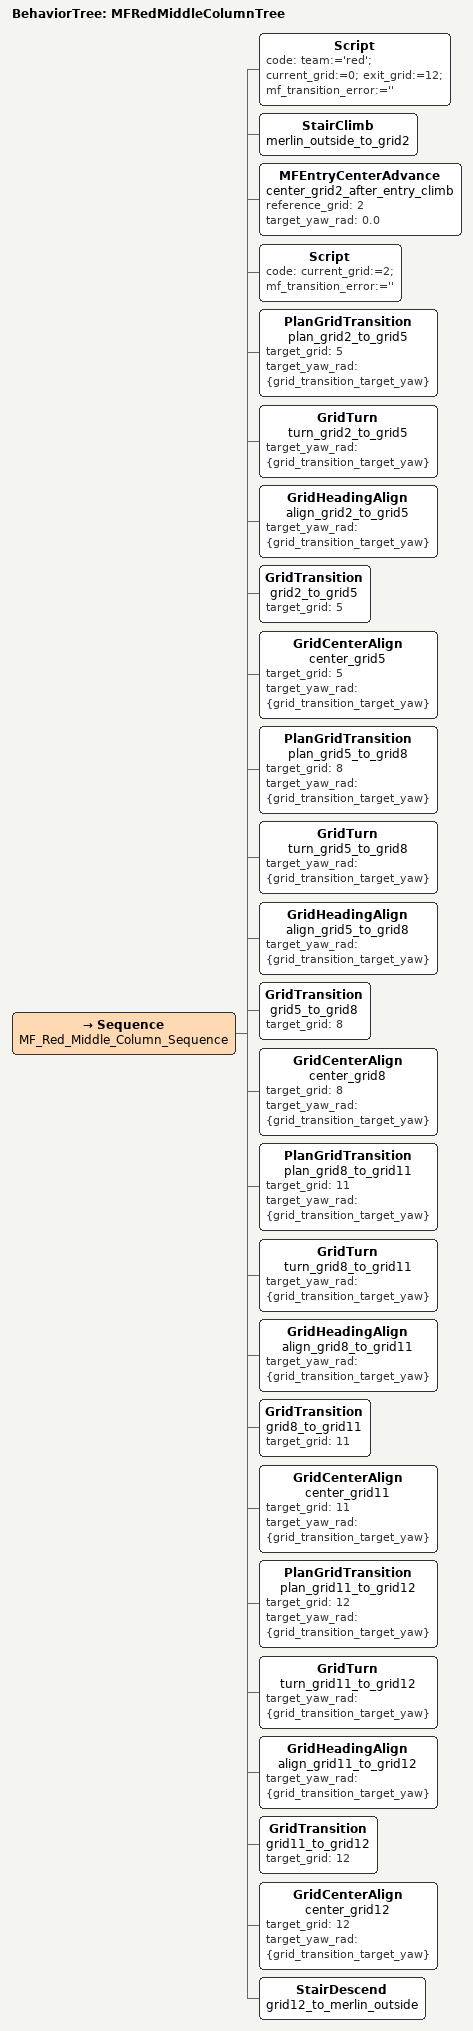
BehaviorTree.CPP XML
<root BTCPP_format="4" main_tree_to_execute="MFRedMiddleColumnTree">
  <BehaviorTree ID="MFRedMiddleColumnTree">
    <Sequence name="MF_Red_Middle_Column_Sequence">
      <Script code="team:='red'; current_grid:=0; exit_grid:=12; mf_transition_error:=''"/>

      <StairClimb name="merlin_outside_to_grid2"/>
      <MFEntryCenterAdvance name="center_grid2_after_entry_climb" reference_grid="2" target_yaw_rad="0.0"/>
      <Script code="current_grid:=2; mf_transition_error:=''"/>

      <PlanGridTransition name="plan_grid2_to_grid5" target_grid="5" target_yaw_rad="{grid_transition_target_yaw}"/>
      <GridTurn name="turn_grid2_to_grid5" target_yaw_rad="{grid_transition_target_yaw}"/>
      <GridHeadingAlign name="align_grid2_to_grid5" target_yaw_rad="{grid_transition_target_yaw}"/>
      <GridTransition name="grid2_to_grid5" target_grid="5"/>
      <GridCenterAlign name="center_grid5" target_grid="5" target_yaw_rad="{grid_transition_target_yaw}"/>

      <PlanGridTransition name="plan_grid5_to_grid8" target_grid="8" target_yaw_rad="{grid_transition_target_yaw}"/>
      <GridTurn name="turn_grid5_to_grid8" target_yaw_rad="{grid_transition_target_yaw}"/>
      <GridHeadingAlign name="align_grid5_to_grid8" target_yaw_rad="{grid_transition_target_yaw}"/>
      <GridTransition name="grid5_to_grid8" target_grid="8"/>
      <GridCenterAlign name="center_grid8" target_grid="8" target_yaw_rad="{grid_transition_target_yaw}"/>

      <PlanGridTransition name="plan_grid8_to_grid11" target_grid="11" target_yaw_rad="{grid_transition_target_yaw}"/>
      <GridTurn name="turn_grid8_to_grid11" target_yaw_rad="{grid_transition_target_yaw}"/>
      <GridHeadingAlign name="align_grid8_to_grid11" target_yaw_rad="{grid_transition_target_yaw}"/>
      <GridTransition name="grid8_to_grid11" target_grid="11"/>
      <GridCenterAlign name="center_grid11" target_grid="11" target_yaw_rad="{grid_transition_target_yaw}"/>

      <PlanGridTransition name="plan_grid11_to_grid12" target_grid="12" target_yaw_rad="{grid_transition_target_yaw}"/>
      <GridTurn name="turn_grid11_to_grid12" target_yaw_rad="{grid_transition_target_yaw}"/>
      <GridHeadingAlign name="align_grid11_to_grid12" target_yaw_rad="{grid_transition_target_yaw}"/>
      <GridTransition name="grid11_to_grid12" target_grid="12"/>
      <GridCenterAlign name="center_grid12" target_grid="12" target_yaw_rad="{grid_transition_target_yaw}"/>
      <StairDescend name="grid12_to_merlin_outside"/>
    </Sequence>
  </BehaviorTree>
</root>
